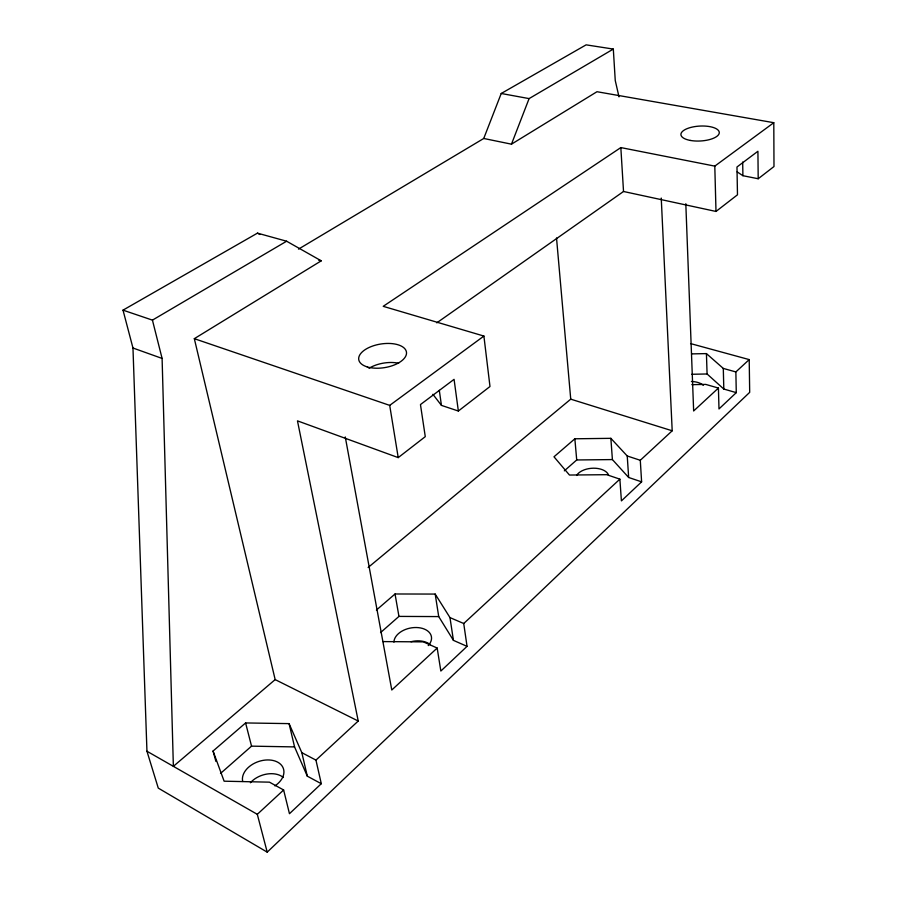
<?xml version="1.0" encoding="UTF-8"?>
<svg xmlns="http://www.w3.org/2000/svg" width="897" height="897" viewBox="0 0 897 897"><rect width="100%" height="100%" fill="white"/><g stroke="black" fill="none" stroke-linecap="round" stroke-linejoin="round"><path stroke-width="1.35" d="M298.499 249.131L483.741 138.474L511.469 144.17L529.095 98.603L613.313 49.077L615.252 80.517L618.997 96.854M483.741 138.474L501.221 93.49L586.133 44.85L613.313 49.077M321.294 783.709L307.301 776.174L301.829 752.661L289.081 723.621L245.599 722.948L213.06 751.036L224.127 781.197L269.459 782.162L283.631 789.988L289.462 813.702L321.294 783.709L315.946 760.118L358.228 721.031L275.166 679.601L194.324 338.674L321.249 260.825L286.614 241.215L257.45 233.142L123.012 310.149L132.969 348.014L146.951 751.238L158.276 788.115L267.216 852.15L749.69 392.348L749.208 359.596L690.589 343.596M661.246 198.069L672.201 430.784L640.29 460.284L627.238 455.99L610.857 438.33L574.854 438.79L553.987 456.797L569.46 475.04L606.731 474.692L619.872 479.155L463.727 623.505L467.045 646.356L440.842 671.046L437.175 648.049L423.35 641.871L383.008 641.59M640.29 460.284L641.613 481.846L621.408 500.896L619.872 479.155M749.208 359.596L735.865 371.93L736.28 392.639L718.99 408.931L718.419 388.053L705.76 384.409L691.845 384.656M267.216 852.15L257.304 814.319L283.631 789.988M437.175 648.049L391.787 690.006L345.267 436.94M718.419 388.053L693.65 410.961L685.813 203.731M220.505 773.449L251.541 746.147L294.564 746.909L307.301 776.174M380.552 632.598L398.952 616.407L438.723 616.587L453.422 640.357L467.045 646.356M564.325 470.858L576.715 459.959L612.404 459.578L628.662 477.484L641.613 481.846M376.404 610.061L395.039 593.982L435.191 594.072L449.98 617.596L453.422 640.357M275.166 679.601L173.368 766.341L162.099 358.43L152.434 320.128L123.012 310.149M368.14 567.487L570.739 399.165L556.521 237.985M358.228 721.031L297.468 420.861L398.223 457.616L425.279 436.648L420.458 404.569L454.073 379.341L458.356 411.028L441.436 405.388L432.903 394.299M458.356 411.028L489.986 386.517L483.898 336.061L383.198 306.326L620.836 147.579L714.797 166.124L773.797 122.698L773.988 166.528L758.2 178.75L742.907 175.7L737.155 171.876M436.783 322.853L623.527 191.487L715.997 211.445L737.48 194.806L736.975 166.999L757.92 151.268L758.2 178.75M194.324 338.674L389.702 405.377L483.898 336.061M511.469 144.17L596.987 91.718L773.797 122.698M152.434 320.128L286.614 241.215M691.621 353.9L706.432 353.597L723.296 368.42L735.865 371.93M691.778 374.273L707.083 373.982L723.812 389.051L736.28 392.639M501.221 93.49L529.095 98.603M318.637 260.096L321.249 260.825M570.739 399.165L672.201 430.784M132.969 348.014L162.099 358.43M449.98 617.596L463.727 623.505M301.829 752.661L315.946 760.118M257.45 233.142L259.872 234.487M146.951 751.238L257.304 814.319M213.06 751.036L215.908 761.407M245.599 722.948L251.541 746.147M289.081 723.621L294.564 746.909M395.039 593.982L398.952 616.407M389.702 405.377L398.223 457.616M435.191 594.072L438.723 616.587M439.306 390.318L441.436 405.388M574.854 438.79L576.715 459.959M610.857 438.33L612.404 459.578M627.238 455.99L628.662 477.484M620.836 147.579L623.527 191.487M706.432 353.597L707.083 373.982M714.797 166.124L715.997 211.445M723.296 368.42L723.812 389.051M742.682 162.032L742.907 175.7M393.929 642.151A19.016 12.39 -11 0 1 418.406 627.642A19.016 12.39 -11 0 1 428.239 645.593M368.97 368.342A23.961 12.121 -9.1 0 1 398.627 363.24M410.983 641.736A18.893 12.457 -11.1 0 1 430.224 644.607M250.375 782.756A21.225 14.733 -19.2 0 1 283.396 777.52M242.706 781.466A21.36 14.677 -18.9 0 1 256.811 762.17A21.36 14.677 -18.9 0 1 281.815 765.612A21.36 14.677 -18.9 0 1 274.897 785.895M691.419 381.483A15.518 8.219 -2.2 0 1 703.326 385.306M576.592 475.455A16.673 9.632 -4.5 0 1 593.478 468.2A16.673 9.632 -4.5 0 1 608.57 475.152M367.153 366.884A24.141 11.953 -9 0 0 406.139 355.178A24.141 11.953 -9 0 0 374.486 345.446A24.141 11.953 -9 0 0 367.153 366.884M690.421 140.448A19.218 7.468 -3.2 0 0 719.282 132.644A19.218 7.468 -3.2 0 0 690.567 127.497A19.218 7.468 -3.2 0 0 690.421 140.448"/></g></svg>
